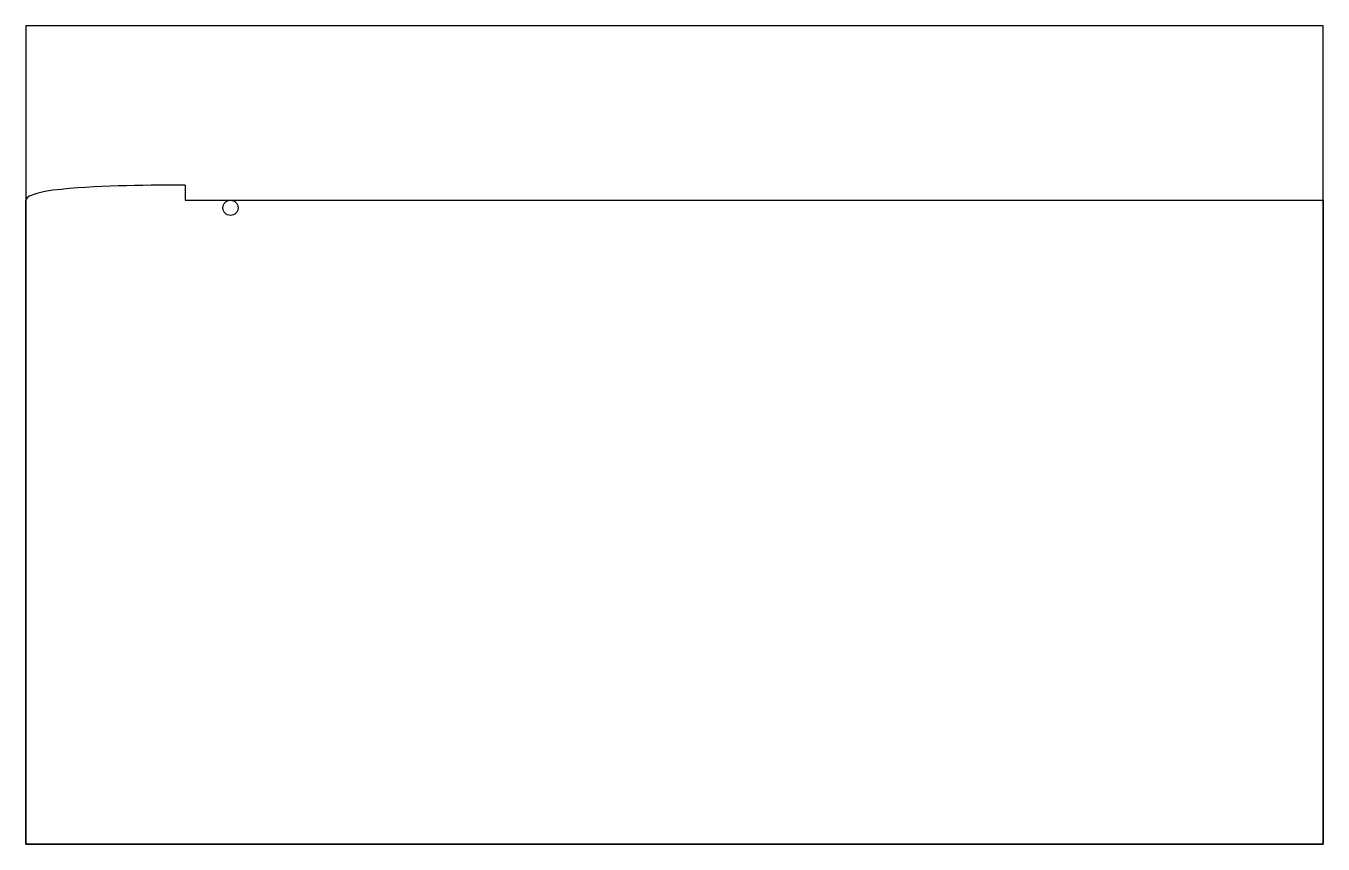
# Model space of a CAD drawing. Extents: x 0 to 85.6, y 0 to 54.
import ezdxf

# ---------------------------------------------------------------- set-up
doc = ezdxf.new("R2010")
doc.units = 0

msp = doc.modelspace()

# ---------------------------------------------------------------- linework, layer by layer
at = {"layer": 'COPPER'}
for points in [[(10.5, 43.48), (10.418567, 43.479985), (9.877768, 43.479095), (9.336973, 43.47675), (8.796188, 43.472822), (8.255418, 43.467162), (7.714671, 43.459598), (7.173958, 43.449925), (6.633292, 43.437902), (6.092692, 43.423235), (5.552181, 43.405565), (5.011795, 43.384444), (4.471581, 43.359302), (3.931611, 43.329389), (3.391993, 43.293697), (2.852902, 43.250802), (2.314638, 43.198583), (1.77777, 43.133638), (1.243545, 43.049848), (0.715472, 42.933933), (0.210866, 42.743343), (0.07948, 42.646437), (0.028547, 42.581565), (0.006508, 42.529172), (0, 42.48)], [(10.5, 43.48), (10.5, 42.48)], [(0, 0), (0, 42.48)], [(10.5, 42.48), (85.6, 42.48)], [(85.6, 42.48), (85.6, 0)], [(85.6, 0), (0, 0)]]:
    msp.add_lwpolyline(points, dxfattribs=at)
msp.add_circle((13.5, 41.98), 0.5, dxfattribs=at)
at = {"layer": 'FR-4 (LOSSY)'}
msp.add_lwpolyline([(0, 0), (85.6, 0), (85.6, 53.98), (0, 53.98)], close=True, dxfattribs=at)

doc.saveas('drawing.dxf')
